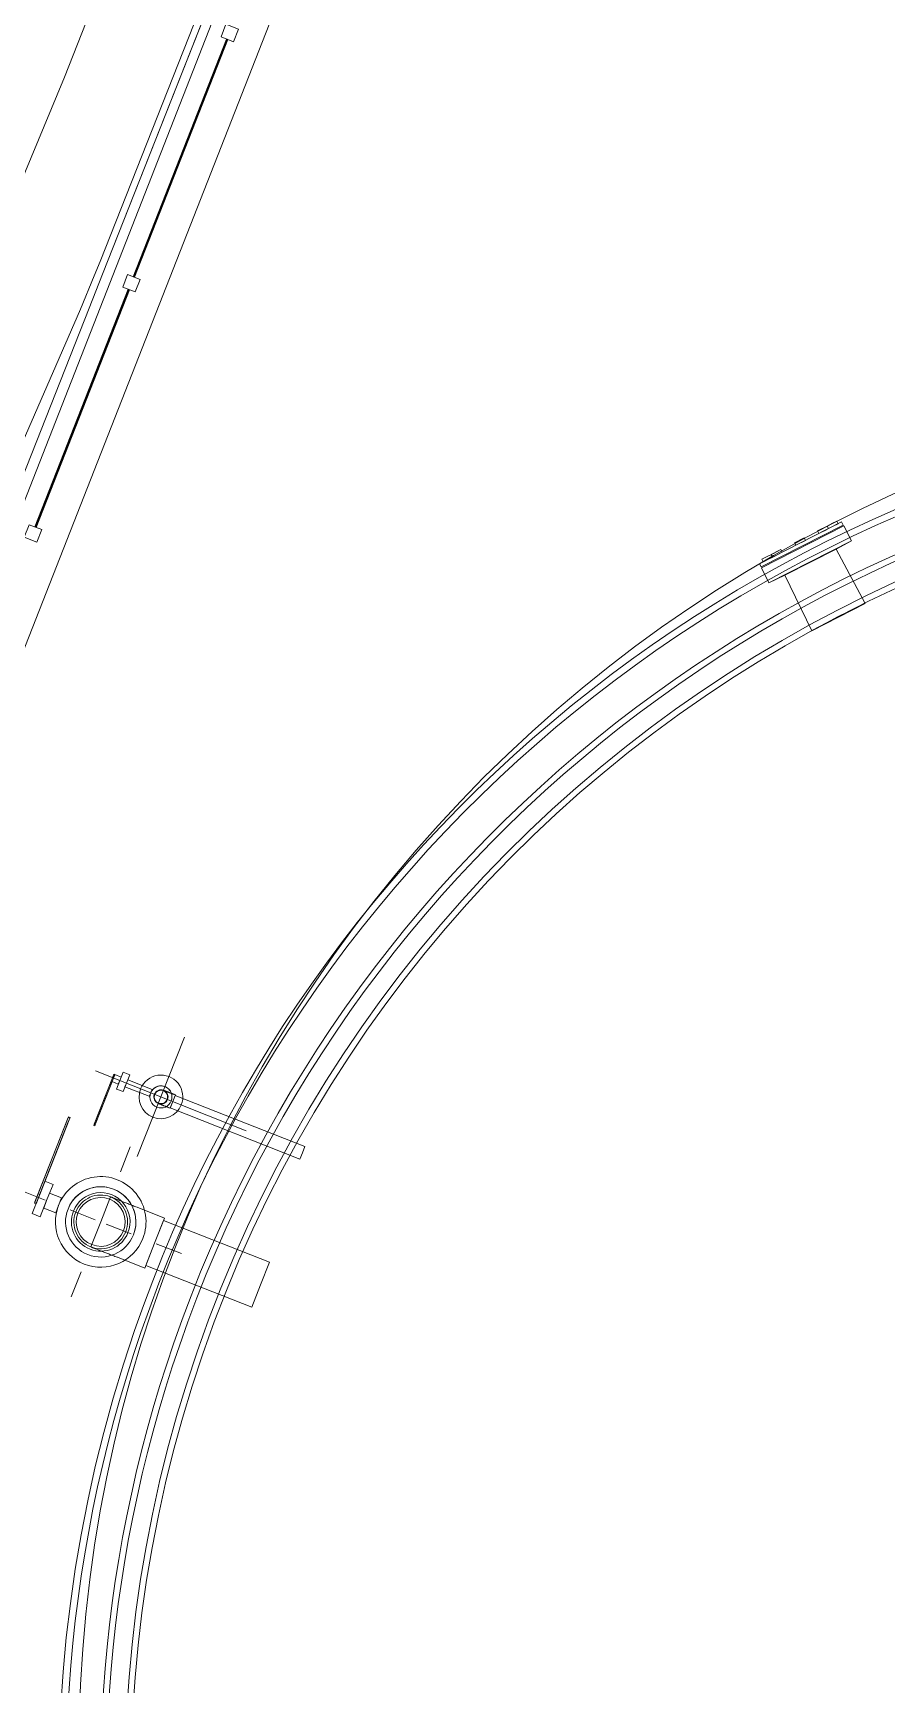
# Model space of a CAD drawing. Header units: metres. Extents: x -207 to 246, y -187 to 169.
# Drawn here: x -39.18 to -36, y -5.77 to 0.38 of the extents above; entities that cross this region are included whole.
import ezdxf

# ---------------------------------------------------------------- set-up
doc = ezdxf.new("R2010")
doc.units = ezdxf.units.M
doc.linetypes.add('Dash', pattern=[0.006, 0.003, -0.003])
for name, color, linetype, lineweight in [('A-GLAZ-CWMG', 7, 'Continuous', 9), ('C-TOPO', 7, 'Continuous', 9), ('C-TOPO-MINR', 7, 'Continuous', 9), ('CERCO INTERIOR', 7, 'Continuous', 9), ('EQUIPOS PIS', 7, 'Continuous', 9), ('P-SANR-FIXT', 7, 'Continuous', 9), ('P-SANR-FIXT-HDLN', 7, 'Dash', 9)]:
    doc.layers.add(name, color=color, linetype=linetype, lineweight=lineweight)
doc.layers.add('PR10-ARQ-PL-001-Emplazamiento-C-1_dwg', color=7, linetype='Continuous', lineweight=9, true_color=0x767676)

# ---------------------------------------------------------------- blocks, each defined once
blk = doc.blocks.new('M_Estanque-Terraza - M_Estanque-Terraza-2331352-PLANTA SUPERFICIES')
at = {"layer": 'P-SANR-FIXT'}
for p, q in [((3.616896543635101, -3.280770244174597), (3.462301177076958, -3.440858432617119)), ((3.616896543635101, -3.280770244174597), (3.462301177076958, -3.440858432617119)), ((3.541187342332055, -3.362348317609023), (3.616896543635169, -3.280770244174573)), ((3.779267649743335, -3.443141350282739), (3.616896543635169, -3.280770244174573)), ((3.462301177077021, -3.440858432617071), (3.541187342332055, -3.362348317609023)), ((3.462301177077021, -3.440858432617071), (3.630240040976676, -3.59746395675236)), ((3.825611749292637, -3.396797250733406), (3.585541558749922, -3.645397210477865)), ((3.825611749292635, -3.396797250733405), (3.585541558749921, -3.645397210477863)), ((3.869820985627201, -3.441006487067972), (3.631266744109884, -3.688036635642471)), ((3.869820985627201, -3.441006487067972), (3.631266744109884, -3.688036635642471)), ((3.825611749292697, -3.396797250733394), (3.779267649743335, -3.443141350282739)), ((3.869820985627254, -3.441006487067968), (3.825611749292697, -3.396797250733394)), ((3.779267649743269, -3.443141350282773), (3.630240040976615, -3.597463956752365)), ((3.779267649743269, -3.443141350282772), (3.630240040976616, -3.597463956752363)), ((3.633987757404742, -3.690574021589509), (3.87245178786179, -3.443637289302559)), ((3.633987757404744, -3.690574021589507), (3.872451787861789, -3.44363728930256)), ((3.881652700575787, -3.452838202016558), (3.643504172394239, -3.699448222133159)), ((3.881652700575787, -3.452838202016558), (3.643504172394239, -3.699448222133157)), ((3.839408691423004, -3.496583154070313), (3.815691571126634, -3.521142951093022)), ((3.839408691423013, -3.496583154070303), (3.815691571126642, -3.521142951093012)), ((3.843477905944993, -3.492369359079476), (3.819760785648623, -3.516929156102186)), ((3.843477905945002, -3.492369359079466), (3.819760785648632, -3.516929156102175)), ((3.827679931800866, -3.524576586647462), (3.851397052097235, -3.500016789624754)), ((3.827679931800875, -3.524576586647454), (3.851397052097245, -3.500016789624744)), ((3.857339657609723, -3.478015095028412), (3.843446490200543, -3.492401891035185)), ((3.843446490200627, -3.492401891035162), (3.851365636352846, -3.500049321580422)), ((3.851397052097273, -3.500016789624736), (3.843477905945055, -3.492369359079458)), ((3.851397052097273, -3.500016789624736), (3.843477905945055, -3.492369359079458)), ((3.851365636352786, -3.500049321580462), (3.865258803761966, -3.485662525573689)), ((3.871232825018903, -3.463628299021639), (3.857339657609723, -3.478015095028412)), ((3.865258803761966, -3.485662525573689), (3.879151971171145, -3.471275729566916)), ((3.879151971171205, -3.471275729566886), (3.871232825018986, -3.463628299021608)), ((3.881652700575819, -3.452838202016534), (3.872451787861839, -3.443637289302553)), ((3.776471603894194, -3.561756416068087), (3.748685269075835, -3.590530008081632)), ((3.776471603894194, -3.561756416068087), (3.748685269075835, -3.590530008081632)), ((3.776471603894195, -3.561756416068085), (3.748685269075835, -3.590530008081631)), ((3.776471603894195, -3.561756416068085), (3.748685269075835, -3.590530008081632)), ((3.784390750046522, -3.56940384661336), (3.776471603894235, -3.561756416068047)), ((3.784390750046522, -3.56940384661336), (3.776471603894235, -3.561756416068047)), ((3.815691571126695, -3.521142951093029), (3.823610717278949, -3.528790381638273)), ((3.815691571126695, -3.521142951093029), (3.823610717278949, -3.528790381638273)), ((3.823610717278876, -3.528790381638299), (3.847327837575246, -3.504230584615589)), ((3.823610717278886, -3.52879038163829), (3.847327837575256, -3.504230584615581)), ((3.630240040976676, -3.59746395675236), (3.58554155874998, -3.645397210477848)), ((3.748685269075875, -3.590530008081636), (3.756604415228129, -3.598177438626896)), ((3.748685269075875, -3.590530008081636), (3.756604415228129, -3.598177438626896)), ((3.756604415228077, -3.598177438626909), (3.784390750046437, -3.569403846613363)), ((3.756604415228076, -3.598177438626909), (3.784390750046436, -3.569403846613363)), ((3.756604415228076, -3.598177438626909), (3.784390750046436, -3.569403846613363)), ((3.756604415228076, -3.598177438626909), (3.784390750046436, -3.569403846613363)), ((3.58554155874998, -3.645397210477848), (3.631266744109952, -3.688036635642455)), ((3.667817215360306, -3.674271329121306), (3.653924047951126, -3.688658125128079)), ((3.661843194103367, -3.696305555673356), (3.675736361512547, -3.681918759666583)), ((3.681710382769485, -3.659884533114533), (3.667817215360306, -3.674271329121306)), ((3.675736361512548, -3.681918759666582), (3.689629528921727, -3.667531963659809)), ((3.705396087321405, -3.635357268047533), (3.681678967025035, -3.659917065070242)), ((3.705396087321405, -3.635357268047533), (3.681678967025035, -3.659917065070242)), ((3.68167896702509, -3.659917065070224), (3.689598113177343, -3.667564495615502)), ((3.68167896702509, -3.659917065070224), (3.689598113177343, -3.667564495615502)), ((3.689629528921805, -3.667531963659798), (3.681710382769552, -3.659884533114503)), ((3.709465301843394, -3.631143473056697), (3.685748181547023, -3.655703270079407)), ((3.709465301843394, -3.631143473056696), (3.685748181547023, -3.655703270079407)), ((3.689598113177277, -3.66756449561552), (3.713315233473648, -3.643004698592811)), ((3.689598113177277, -3.66756449561552), (3.713315233473648, -3.64300469859281)), ((3.693667327699266, -3.663350700624683), (3.717384447995637, -3.638790903601974)), ((3.693667327699265, -3.663350700624683), (3.717384447995636, -3.638790903601974)), ((3.717384447995668, -3.638790903601948), (3.709465301843449, -3.631143473056653)), ((3.717384447995668, -3.638790903601948), (3.709465301843449, -3.631143473056653)), ((3.633987757404811, -3.69057402158949), (3.643504172394291, -3.699448222133149)), ((3.653924047951193, -3.688658125128075), (3.661843194103412, -3.696305555673318))]:
    blk.add_line(p, q, dxfattribs=at)
for centre, radius, start, end in [((-1.696641881242665e-15, 0), 5.151627146850166, 8.142219984546603e-13, 180.0000000000002), ((-1.242570705970596e-15, 0), 5.151627146850166, 8.142219984546603e-13, 180.0000000000002), ((-1.242570705970596e-15, 0), 5.126627146850165, 359.9999999999996, 180.0000000000002), ((-1.656194243939091e-15, 0), 5.126627146850165, 359.9999999999996, 180.0000000000002), ((-2.165734258596785e-15, 0), 4.998277258842649, 359.9999999999996, 180.0000000000002), ((-2.165734258596785e-15, 0), 4.975544739836833, 359.9999999999991, 179.9999999999998), ((-3.248601387895178e-15, 0), 4.905907101428718, 1.017777498068325e-12, 180.0000000000002), ((-3.248601387895178e-15, 0), 4.88317458242289, 1.024138607431252e-12, 180.0000000000002), ((-3.248601387895178e-15, 0), 4.905907101428718, 180.0000000000004, 5.088887490341627e-14), ((-3.248601387895178e-15, 0), 4.88317458242289, 180.0000000000004, 5.088887490341627e-14), ((-1.696641881242664e-15, 0), 5.151627146850165, 223.863765955861, 3.81666561775622e-14), ((-1.242570705970596e-15, 0), 5.151627146850165, 223.8637659558614, 5.088887490341627e-14), ((-1.242570705970596e-15, 0), 5.126627146850164, 223.8805470118528, 5.088887490341627e-14), ((-1.656194243939091e-15, 0), 5.126627146850164, 223.8805470118528, 5.088887490341627e-14), ((-2.165734258596785e-15, 0), 4.998277258842649, 223.9693490984683, 5.088887490341627e-14), ((-1.624300693947589e-15, 0), 4.975544739836824, 223.9855556571672, 359.9999999999993)]:
    blk.add_arc(centre, radius, start, end, dxfattribs=at)
blk = doc.blocks.new('Circular Mullion - 5mm-2127248-PLANTA SUPERFICIES')
at = {"layer": 'A-GLAZ-CWMG'}
for p, q in [((-107.6478273724651, -45.39675011483389), (-107.9973915295226, -46.28009880061982)), ((-107.6455027706611, -45.39767002051003), (-107.9950669277186, -46.281018706296)), ((-107.9950669277186, -46.281018706296), (-107.6455027706611, -45.39767002051003)), ((-107.9927423259147, -46.2819386119722), (-107.6431781688572, -45.39858992618624)), ((-107.6455027706611, -45.39767002051003), (-107.647827372465, -45.39675011483385)), ((-107.6431781688571, -45.3985899261862), (-107.6455027706611, -45.39767002051003)), ((-107.9973915295225, -46.28009880061983), (-107.9950669277186, -46.28101870629602)), ((-107.9950669277186, -46.28101870629602), (-107.9927423259146, -46.28193861197219))]:
    blk.add_line(p, q, dxfattribs=at)
blk = doc.blocks.new('Rectangular Mullion - 50 x 50 mm-2128568-PLANTA SUPERFICIES')
at = {"layer": 'A-GLAZ-CWMG'}
for p, q in [((0.025, 0.025), (-0.025, 0.025)), ((-0.025, 0.025), (-0.025, -0.025)), ((0.025, -0.025), (0.025, 0.025)), ((-0.025, -0.025), (0.025, -0.025))]:
    blk.add_line(p, q, dxfattribs=at)
blk = doc.blocks.new('Rectangular Mullion - 50 x 50 mm-2128569-PLANTA SUPERFICIES')
at = {"layer": 'A-GLAZ-CWMG'}
for p, q in [((-0.025, -0.025), (-0.025, 0.025)), ((-0.025, 0.025), (0.025, 0.025)), ((0.025, 0.025), (0.025, -0.025)), ((0.025, -0.025), (-0.025, -0.025))]:
    blk.add_line(p, q, dxfattribs=at)
blk = doc.blocks.new('M_Tuberia Alimentación-01 - M_Tuberia Alimentación-01-2152466-PLANTA SUPERFICIES')
at = {"layer": 'P-SANR-FIXT'}
for p, q in [((-0.2484967248505779, 0.3201223840802253), (-0.2551027530488889, 0.3201223840801907)), ((-0.2551027530488791, 0.3201223840802223), (-0.2551027530488791, 0.2959276251690544)), ((-0.2551027530488791, 0.01183938774610792), (-0.2551027530488791, 0.3168639335319202)), ((-0.2484967248506383, 0.3168639335319202), (-0.2551027530488791, 0.3168639335319202)), ((-0.2484967248506383, 0.2959276251690544), (-0.2484967248506383, 0.3201223840802223)), ((-0.2484967248506383, 0.3168639335319202), (-0.2484967248506383, 0.01183938774610791)), ((-0.2551027530488791, 0.2959276251690544), (-0.2551027530488791, -0.01962842690890711)), ((-0.2484967248506383, -0.0196284269089071), (-0.2484967248506383, 0.2959276251690544)), ((-0.2161958498840084, 0.06467941261838973), (-0.2484967248506472, 0.06467941261837241)), ((-0.2484967248506378, -2.08984948266195e-16), (-0.2484967248506378, 0.064679412618372)), ((-0.216195849884013, 0.064679412618372), (-0.216195849884013, 0)), ((0.2153809987350493, 0.09999999999997727), (0.1058930806477997, 0.09999999999997727)), ((0.2153809987350339, 3.232088392045696e-16), (0.2153809987350339, 0.1)), ((0.6387552651845145, 0.08999999999997954), (0.2153809987350493, 0.08999999999996222)), ((0.2153809987350339, -2.907980233978642e-16), (0.2153809987350339, 0.08999999999999958)), ((0.6387552651844991, 0.08999999999999958), (0.6387552651844991, 0)), ((-0.2551027530488791, 0.01183938774610805), (-0.2551027530488791, -0.025)), ((-0.2551027530488791, 0.01183938774610819), (-0.2484967248506383, 0.01183938774610819)), ((-0.2484967248506383, -0.025), (-0.2484967248506383, 0.01183938774610819)), ((-0.2484967248506378, -0.064679412618372), (-0.2484967248506378, 0)), ((-0.168145455259529, 0.02964117536643666), (-0.2161958498840084, 0.02964117536643666)), ((-0.2161958498840128, -8.260995393859444e-17), (-0.2161958498840128, 0.02964117536643639)), ((-0.216195849884013, 2.08984948266195e-16), (-0.216195849884013, -0.064679412618372)), ((-0.168145455259549, 0.02964117536643639), (-0.168145455259549, 0)), ((-0.168145455259549, 9.577328008610232e-17), (-0.168145455259549, -0.02964117536643639)), ((0.2153809987350339, -0.1), (0.2153809987350339, 3.676177601895759e-16)), ((0.2153809987350339, -0.08999999999999958), (0.2153809987350339, 0)), ((0.6387552651844991, 2.907980233978642e-16), (0.6387552651844991, -0.08999999999999958)), ((-0.2551027530488791, -0.0196284269089071), (-0.2484967248506383, -0.0196284269089071)), ((-0.2551027530488542, -0.02499999999999432), (-0.2484967248506472, -0.02500000000004629)), ((-0.2161958498840128, -0.02964117536643639), (-0.2161958498840128, -2.632665229501576e-17)), ((-0.2161958498839738, -0.02964117536647132), (-0.168145455259529, -0.02964117536645399)), ((-0.2484967248506472, -0.06467941261838973), (-0.2161958498840084, -0.06467941261840707)), ((0.1058930806477997, -0.0999999999999946), (0.2153809987350493, -0.1000000000000466)), ((0.2153809987350493, -0.09000000000003151), (0.6387552651845145, -0.09000000000003151))]:
    blk.add_line(p, q, dxfattribs=at)
at = {"layer": 'P-SANR-FIXT', "flags": 128}
for points in [[(0.1058930806477997, 0.09999999999997727), (0.1016584868577439, 0.09999999999997727), (0.0974306675143881, 0.09999999999997727), (0.09321638622682085, 0.09999999999997727), (0.08902238494612975, 0.0999999999999946), (0.08485537317966364, 0.09999999999997727), (0.08072201725737642, 0.0999999999999946), (0.07662892966691989, 0.0999999999999946), (0.0725826584754007, 0.09999999999997727), (0.06858967685346379, 0.0999999999999946), (0.06465637271999868, 0.0999999999999946), (0.06078903852247259, 0.09999999999997727), (0.05699386117070163, 0.09999999999997727), (0.05327691213882145, 0.09999999999995994), (0.04964413775236762, 0.09999999999995994), (0.04610134967543518, 0.09999999999997727), (0.04265421561316407, 0.09999999999995994), (0.0393082502446242, 0.0999999999999946), (0.03606880640082682, 0.09999999999995994), (0.03294106650071826, 0.0999999999999946), (0.02993003426099176, 0.09999999999995994), (0.02704052669090988, 0.0999999999999946), (0.02427716638617158, 0.09999999999997727), (0.02164437413377864, 0.09999999999997727), (0.01914636183971788, 0.09999999999995994), (0.01678712579079011, 0.1000000000000119), (0.01457044026136255, 0.09999999999997727), (0.01249985147537109, 0.0999999999999946), (0.01057867193327466, 0.0999999999999946), (0.008809975112486155, 0.09999999999995994), (0.007196590550601286, 0.09999999999995994), (0.005741099318702072, 0.0999999999999946), (0.004445829892358507, 0.1000000000000119), (0.003312854426253762, 0.09999999999997727), (0.002343985439501921, 0.09999999999995994), (0.00154077291574713, 0.09999999999997727), (0.000904501823831015, 0.09999999999997727), (0.0004361900615579544, 0.0999999999999946), (0.0001365868280331597, 0.09999999999997727), (6.171424400326941e-06, 0.09999999999997727)], [(3.465174813754857e-14, -0.1000000000000119), (8.470316986340549e-05, -0.1000000000000292), (0.0003386771724411119, -0.1000000000000292), (0.0007615157034769254, -0.1000000000000466), (0.001352542311572415, -0.1000000000000119), (0.002110811480257053, -0.0999999999999946), (0.003035110140537018, -0.1000000000000119), (0.004123959611774262, -0.1000000000000119), (0.005375617967049494, -0.1000000000000292), (0.006788082820063665, -0.1000000000000466), (0.008359094528345577, -0.1000000000000119), (0.0100861398082262, -0.1000000000000292), (0.01196645575572356, -0.1000000000000292), (0.0139970342664772, -0.1000000000000466), (0.01617462684800967, -0.1000000000000119), (0.0184957498166571, -0.1000000000000292), (0.02095668987088711, -0.1000000000000292), (0.02355351003161332, -0.1000000000000119), (0.02628205594042774, -0.1000000000000119), (0.02913796250597943, -0.1000000000000119), (0.03211666088702932, -0.1000000000000119), (0.03521338580157817, -0.1000000000000292), (0.03842318315032044, -0.1000000000000292), (0.04174091794229608, -0.1000000000000119), (0.04516128250950324, -0.1000000000000119), (0.04867880499830917, -0.1000000000000119), (0.05228785812310553, -0.0999999999999946), (0.05598266816872857, -0.1000000000000292), (0.05975732422740239, -0.1000000000000119), (0.06360578765454265, -0.1000000000000119), (0.06752190172966394, -0.1000000000000119), (0.07149940150561934, -0.0999999999999946), (0.07553192383130682, -0.1000000000000119), (0.07961301753120925, -0.1000000000000292), (0.08373615372596714, -0.1000000000000119), (0.08789473627721255, -0.1000000000000292), (0.09208211233999655, -0.1000000000000119), (0.09629158300590053, -0.1000000000000466), (0.1005164140198862, -0.1000000000000292), (0.1047498465534548, -0.1000000000000292), (0.1058930806477997, -0.0999999999999946)]]:
    blk.add_lwpolyline(points, dxfattribs=at)
at = {"layer": 'P-SANR-FIXT'}
for centre, radius, start, end in [((-4.354376835101458e-20, 0), 0.1684943366687442, 359.9999999999994, 179.9999999999996), ((-3.922863485453557e-20, 0), 0.1684943366687442, 359.9999999999994, 179.9999999999996), ((-2.14629510331909e-20, 0), 0.1684943366687442, 359.9999999999994, 179.9999999999996), ((-1.714781753671192e-20, 0), 0.1684943366687442, 359.9999999999994, 179.9999999999996), ((-3.51032895246632e-20, 0), 0.1684943366687438, 359.9999999999994, 179.9999999999996), ((-2.558829636306329e-20, 0), 0.1684943366687438, 359.9999999999994, 179.9999999999996), ((-2.558829636306328e-20, 0), 0.1307901465824301, 1.78111062161957e-13, 180), ((-2.14629510331909e-20, 0), 0.1307901465824303, 359.9999999999994, 179.9999999999996), ((-3.922863485453557e-20, 0), 0.1307901465824303, 359.9999999999994, 179.9999999999996), ((-3.510328952466319e-20, 0), 0.1307901465824303, 359.9999999999994, 179.9999999999996), ((-5.123787571314483e-20, 0), 0.1089864609012005, 359.9999999999995, 179.9999999999996), ((-4.354376835101458e-20, 0), 0.1089864609012005, 359.9999999999995, 179.9999999999996), ((-1.714781753671191e-20, 0), 0.1089864609012005, 359.9999999999995, 179.9999999999996), ((-9.453710174581649e-21, 0), 0.1089864609012005, 359.9999999999995, 179.9999999999996), ((-5.364550253076481e-20, 9.992431805211765e-20), 0.09999999999999994, 7.251664673736819e-13, 180.0000000000002), ((1.266451756575433e-20, 0), 0.09097914548139877, 4.007498898644031e-13, 180.0000000000002), ((3.194560519766427e-20, 0), 0.09097914548139877, 4.007498898644031e-13, 180.0000000000002), ((4.048186923820066e-20, 0), 0.09097914548139877, 4.007498898644031e-13, 180.0000000000002), ((4.627881552135246e-20, 0), 0.09097914548139877, 4.007498898644031e-13, 180.0000000000002), ((-4.354376835101458e-20, 0), 0.1684943366687442, 179.9999999999999, 359.9999999999994), ((-3.922863485453557e-20, 0), 0.1684943366687442, 179.9999999999999, 359.9999999999994), ((-2.14629510331909e-20, 0), 0.1684943366687442, 179.9999999999999, 359.9999999999994), ((-1.714781753671192e-20, 0), 0.1684943366687442, 179.9999999999999, 359.9999999999994), ((-3.51032895246632e-20, 0), 0.1684943366687438, 179.9999999999999, 359.9999999999994), ((-2.558829636306329e-20, 0), 0.1684943366687438, 179.9999999999999, 359.9999999999994), ((-2.558829636306328e-20, 0), 0.1307901465824301, 180.0000000000004, 2.035554996136651e-13), ((-2.14629510331909e-20, 0), 0.1307901465824303, 179.9999999999999, 359.9999999999994), ((-3.922863485453557e-20, 0), 0.1307901465824303, 179.9999999999999, 359.9999999999994), ((-3.510328952466319e-20, 0), 0.1307901465824303, 179.9999999999999, 359.9999999999994), ((-5.123787571314483e-20, 0), 0.1089864609012005, 179.9999999999999, 359.9999999999994), ((-4.354376835101458e-20, 0), 0.1089864609012005, 179.9999999999999, 359.9999999999994), ((-1.714781753671191e-20, 0), 0.1089864609012005, 179.9999999999999, 359.9999999999994), ((-9.453710174581649e-21, 0), 0.1089864609012005, 179.9999999999999, 359.9999999999994), ((-5.364550253076481e-20, 9.992431805211765e-20), 0.09999999999999994, 180.0000000000002, 5.088887490341627e-14), ((1.266451756575433e-20, 0), 0.09097914548139877, 180.0000000000002, 5.088887490341627e-14), ((3.194560519766427e-20, 0), 0.09097914548139877, 180.0000000000002, 5.088887490341627e-14), ((4.048186923820066e-20, 0), 0.09097914548139877, 180.0000000000002, 5.088887490341627e-14), ((4.627881552135246e-20, 0), 0.09097914548139877, 180.0000000000002, 5.088887490341627e-14)]:
    blk.add_arc(centre, radius, start, end, dxfattribs=at)
at = {"layer": 'P-SANR-FIXT-HDLN'}
for p, q in [((-1.811953281616803e-20, -1.041147840717393e-15), (0, 0.30096049188159)), ((-0.3222281381753473, 0), (0, -1.041147840717393e-15)), ((0.3222281381753473, 0), (0, -1.041147840717393e-15)), ((-1.811953281616791e-20, -1.041147840717393e-15), (0, -0.30096049188159))]:
    blk.add_line(p, q, dxfattribs=at)
blk = doc.blocks.new('M_Tuberia Alimentación-02 - M_Tuberia Alimentación-02-2167664-PLANTA SUPERFICIES')
at = {"layer": 'P-SANR-FIXT'}
for p, q in [((-2.643505027880703e-19, 8.472816166344263e-16), (0, 0.2389936257055457)), ((-0.2621750980009191, 3.014020239089018e-19), (0.3414942734020562, 1.950509555442414e-15)), ((-0.1897114651899477, 0.0138588738545338), (-0.1933912728527992, 0.01385887385455112)), ((-0.1933912728528042, 0.01385887385455386), (-0.1933912728528042, -4.591808704101918e-16)), ((-0.1933912728528042, 0.006461004050486624), (-0.1933912728528042, -0.1828042598845548)), ((-0.1897114651899315, 0.006461004050486624), (-0.1933912728528042, 0.006461004050486624)), ((-0.1650425307491244, 0.01390009744739173), (-0.1897114651899131, 0.01390009744739173)), ((-0.1897114651899315, 0.01390009744739998), (-0.1897114651899315, 0)), ((-0.1897114651899315, -3.704510656565851e-16), (-0.1897114651899315, 0.01385887385455386)), ((-0.1897114651899315, -0.1828042598845548), (-0.1897114651899315, 0.006461004050486612)), ((-0.1897114651899315, 4.491245403046258e-17), (-0.1897114651899315, -0.01390009744739998)), ((-0.138379454093007, 0.03380192890176714), (-0.1650425307490898, 0.03380192890178446)), ((-0.1650425307491191, -1.092170456852954e-16), (-0.1650425307491191, 0.03380192890179299)), ((-0.1650425307491191, -4.491245403046258e-17), (-0.1650425307491191, 0.01390009744739998)), ((-0.1650425307491191, -0.01390009744739998), (-0.1650425307491191, 0)), ((-0.1650425307491191, -0.03380192890179299), (-0.1650425307491191, 0)), ((-0.1383794540930494, -1.092170456852954e-16), (-0.1383794540930494, 0.03380192890179299)), ((-0.0410583655959229, 0.01390009744739173), (-0.1383794540930417, 0.01390009744739173)), ((-0.1383794540930493, -4.491245403046302e-17), (-0.1383794540930493, 0.01390009744740012)), ((-0.1383794540930494, -0.03380192890179299), (-0.1383794540930494, 0)), ((-0.1383794540930493, -0.01390009744740012), (-0.1383794540930493, 0)), ((-0.04105836559595109, -4.491245403046302e-17), (-0.04105836559595109, 0.01390009744740012)), ((-0.04105836559595109, -0.01390009744740012), (-0.04105836559595109, 0)), ((-2.643505027880722e-19, 8.472816166344263e-16), (0, -0.2389936257055457)), ((0.04738928398598219, 0.02641715653504121), (0.04214382561192569, 0.02641715653500655)), ((0.0473892839859497, -1.732282441266471e-16), (0.0473892839859497, 0.02641715653503993)), ((0.5660572690483546, 0.02499999999997699), (0.04738928398598219, 0.02499999999999432)), ((0.0473892839859497, -8.077722872162979e-17), (0.0473892839859497, 0.02500000000000014)), ((0.0473892839859497, -0.02641715653503994), (0.0473892839859497, 8.284031934607364e-17)), ((0.0473892839859497, -0.02500000000000014), (0.0473892839859497, 0)), ((0.5660572690483285, -8.077722872162979e-17), (0.5660572690483285, 0.02500000000000014)), ((0.5660572690483285, -0.02500000000000014), (0.5660572690483285, 0)), ((-0.1933912728528042, -0.1859654784972582), (-0.1933912728528042, -2.707167823245982e-16)), ((-0.1897114651899315, -4.591808704101918e-16), (-0.1933912728528042, -4.591808704101918e-16)), ((-0.1897114651899315, -2.67404326718515e-16), (-0.1897114651899315, -0.1859654784972582)), ((-0.1897114651899477, -0.01390009744740905), (-0.1650425307490898, -0.01390009744739173)), ((-0.1650425307490898, -0.03380192890178446), (-0.138379454093007, -0.03380192890180179)), ((-0.138379454093007, -0.01390009744740905), (-0.04105836559595755, -0.01390009744740905)), ((0.04214382561192569, -0.02641715653505853), (0.04738928398598219, -0.02641715653502388)), ((0.04738928398598219, -0.02500000000002897), (0.5660572690483546, -0.02499999999999432)), ((-0.1933912728528042, -0.1828042598845547), (-0.1933912728528042, -0.1904910760853377)), ((-0.1897114651899315, -0.1828042598845547), (-0.1933912728528042, -0.1828042598845547)), ((-0.1897114651899315, -0.1904910760853377), (-0.1897114651899315, -0.1828042598845548)), ((-0.1933912728528042, -0.1859654784972584), (-0.1933912728528042, -0.1904909652471099)), ((-0.1933912728527992, -0.1904910760853343), (-0.1897114651898784, -0.190491076085317)), ((-0.1897114651899315, -0.1904909652471099), (-0.1897114651899315, -0.1859654784972583))]:
    blk.add_line(p, q, dxfattribs=at)
at = {"layer": 'P-SANR-FIXT', "flags": 128}
for points in [[(0.04214382561192569, 0.02641715653500655), (0.04045852208559127, 0.02641715653502388), (0.0387759146854738, 0.02641715653504121), (0.037098695224306, 0.02641715653498923), (0.03542954689557937, 0.02641715653498923), (0.03377113998043524, 0.02641715653505853), (0.03212612757628231, 0.02641715653502388), (0.03049714135195754, 0.02641715653502388), (0.0288867873379546, 0.02641715653502388), (0.02729764175716009, 0.02641715653500655), (0.02573224690361731, 0.02641715653500655), (0.02419310707496534, 0.02641715653505853), (0.02268268456669703, 0.02641715653500655), (0.02120339573260171, 0.02641715653500655), (0.01975760711929343, 0.02641715653504121), (0.01834763168009158, 0.02641715653502388), (0.01697572507490731, 0.02641715653502388), (0.01564408206171438, 0.02641715653502388), (0.01435483298518357, 0.02641715653502388), (0.01311004036889117, 0.02641715653504121), (0.01191169561543302, 0.02641715653502388), (0.01076171582078532, 0.02641715653502388), (0.009661940707243777, 0.02641715653500655), (0.00861412968055456, 0.02641715653502388), (0.007619959014702363, 0.02641715653502388), (0.006681019170696709, 0.02641715653500655), (0.0057988122520248, 0.02641715653505853), (0.004974749601518124, 0.02641715653505853), (0.004210149543652461, 0.02641715653502388), (0.003506235275399922, 0.02641715653502388), (0.002864132909444743, 0.02641715653504121), (0.002284869672569585, 0.02641715653502388), (0.001769372262469642, 0.02641715653500655), (0.001318465364935037, 0.02641715653502388), (0.0009328703348320233, 0.02641715653502388), (0.0006132040419918667, 0.02641715653502388), (0.0003599778842597516, 0.02641715653500655), (0.0001735969694709638, 0.02641715653502388), (5.435946735924518e-05, 0.02641715653500655), (2.456132471525052e-06, 0.02641715653502388)], [(3.465174813754857e-14, -0.02641715653505853), (3.371056542255246e-05, -0.02641715653505853), (0.0001347883318231652, -0.02641715653504121), (0.0003030715965072886, -0.02641715653505853), (0.0005382911420390884, -0.02641715653505853), (0.0008400706673091918, -0.02641715653505853), (0.001207927389539509, -0.02641715653505853), (0.001641272816358833, -0.02641715653509318), (0.002139413687568049, -0.02641715653504121), (0.002701553084134685, -0.02641715653505853), (0.003326791702753508, -0.02641715653502388), (0.004014129295072235, -0.02641715653505853), (0.004762466267632044, -0.02641715653505853), (0.005570605440928921, -0.02641715653502388), (0.006437253964546472, -0.02641715653505853), (0.007361025385865287, -0.02641715653502388), (0.008340441867601567, -0.02641715653507586), (0.009373936552338456, -0.02641715653505853), (0.01045985606895629, -0.02641715653507586), (0.011596463178051, -0.02641715653505853), (0.0127819395505192, -0.02641715653505853), (0.01401438867723082, -0.02641715653502388), (0.01529183890240847, -0.02641715653505853), (0.01661224657818402, -0.02641715653507586), (0.01797349933395635, -0.02641715653502388), (0.01937341945569915, -0.02641715653505853), (0.02080976736988232, -0.02641715653505853), (0.02228024522622018, -0.02641715653505853), (0.02378250057387541, -0.02641715653504121), (0.02531413012467356, -0.02641715653505853), (0.02687268359816499, -0.02641715653505853), (0.02845566764111873, -0.02641715653505853), (0.0300605498168743, -0.02641715653505853), (0.03168476265630434, -0.02641715653504121), (0.03332570776532884, -0.02641715653505853), (0.03498075998173891, -0.02641715653505853), (0.03664727157519647, -0.02641715653505853), (0.03832257648250961, -0.02641715653504121), (0.04000399457333206, -0.02641715653505853), (0.04168883593731207, -0.02641715653505853), (0.04214382561192569, -0.02641715653505853)]]:
    blk.add_lwpolyline(points, dxfattribs=at)
at = {"layer": 'P-SANR-FIXT'}
for centre, radius, start, end in [((0, 0), 0.08135233843567118, 359.9999999999994, 179.9999999999996), ((0, 0), 0.08135233843567118, 359.9999999999994, 179.9999999999996), ((0, 0), 0.08135233843568421, 359.9999999999994, 179.9999999999996), ((0, 0), 0.08135233843568421, 359.9999999999994, 179.9999999999996), ((0, 0), 0.08135233843567118, 179.9999999999999, 359.9999999999994), ((0, 0), 0.08135233843567118, 179.9999999999999, 359.9999999999994), ((0, 0), 0.08135233843568421, 180, 359.9999999999994), ((0, 0), 0.08135233843568421, 180, 359.9999999999994), ((0, 0), 0.04105836559595545, 2.353610464283002e-13, 180), ((0, 0), 0.04105836559595109, 359.9999999999994, 179.9999999999996), ((0, 0), 0.04105836559595109, 359.9999999999994, 179.9999999999996), ((0, 0), 0.04105836559594278, 359.9999999999994, 179.9999999999996), ((0, 0), 0.04105836559594278, 359.9999999999994, 179.9999999999996), ((0, 0), 0.04105836559595551, 359.9999999999994, 179.9999999999996), ((0, 0), 0.04105836559595546, 180.0000000000004, 2.035554996136651e-13), ((0, 0), 0.04105836559595109, 179.9999999999999, 359.9999999999994), ((0, 0), 0.04105836559595109, 179.9999999999999, 359.9999999999994), ((0, 0), 0.04105836559594279, 179.9999999999999, 359.9999999999994), ((0, 0), 0.04105836559594279, 179.9999999999999, 359.9999999999994), ((0, 0), 0.04105836559595552, 179.9999999999999, 359.9999999999994), ((-2.076632604713839e-18, -2.51586847816659e-18), 0.02641715653503992, 4.452776554048924e-14, 179.9999999999999), ((1.392423537617156e-19, 0), 0.02499999999999947, 2.289999370653732e-13, 180), ((1.476276369569623e-20, 0), 0.02499999999999951, 359.9999999999994, 179.9999999999995), ((1.392423537617156e-19, 0), 0.02499999999999947, 180.0000000000004, 2.035554996136651e-13), ((1.476276369569623e-20, 0), 0.02499999999999952, 179.9999999999999, 359.9999999999994), ((-2.076632604713839e-18, -2.51586847816659e-18), 0.02641715653503992, 180.0000000000002, 359.9999999999994)]:
    blk.add_arc(centre, radius, start, end, dxfattribs=at)
blk = doc.blocks.new('YADRAN_LASQUEMAS_ARQ_MO_002_TERRAZAS_rvt-1-PLANTA SUPERFICIES')
at = {"layer": 'A-GLAZ-CWMG', "lineweight": 9, "extrusion": (0, 0, -1), "rotation": 291.4608217990221}
for name, p in [('Rectangular Mullion - 50 x 50 mm-2128568-PLANTA SUPERFICIES', (38.44916043174293, 0.3772204026667961)), ('Rectangular Mullion - 50 x 50 mm-2128569-PLANTA SUPERFICIES', (38.44916043174293, 0.3772204026667972)), ('Rectangular Mullion - 50 x 50 mm-2128568-PLANTA SUPERFICIES', (38.81502536390674, -0.5534475571409821)), ('Rectangular Mullion - 50 x 50 mm-2128569-PLANTA SUPERFICIES', (38.81502536390674, -0.5534475571409833)), ('Rectangular Mullion - 50 x 50 mm-2128568-PLANTA SUPERFICIES', (39.18089029607056, -1.484115516948761)), ('Rectangular Mullion - 50 x 50 mm-2128569-PLANTA SUPERFICIES', (39.18089029607056, -1.484115516948749))]:
    blk.add_blockref(name, p, dxfattribs=at)
at = {"layer": 'A-GLAZ-CWMG', "lineweight": 9}
for p, rotation in [((-146.3487551061673, -46.1704312196457), 180.1291782009755), ((-146.3487551061673, -46.17043121964577), 180.1291782009783), ((-146.3487551061673, -46.17043121964577), 180.1291782009783), ((-146.3487551061673, -46.17043121964577), 180.1291782009783), ((-146.7146200383311, -47.10109917945348), 180.1291782009755), ((-146.7146200383311, -47.10109917945339), 180.1291782009783), ((-146.7146200383311, -47.10109917945339), 180.1291782009783), ((-146.7146200383312, -47.10109917945335), 180.1291782009783)]:
    blk.add_blockref('Circular Mullion - 5mm-2127248-PLANTA SUPERFICIES', p, dxfattribs=dict(at, rotation=rotation))
at = {"layer": 'P-SANR-FIXT', "lineweight": 9}
for name, p, rotation in [('M_Estanque-Terraza - M_Estanque-Terraza-2331352-PLANTA SUPERFICIES', (-33.93201192753877, -6.125326023048245), 161.0051743834256), ('M_Tuberia Alimentación-02 - M_Tuberia Alimentación-02-2167664-PLANTA SUPERFICIES', (-38.70502913007053, -3.58018693848503), 338.4099999999987), ('M_Tuberia Alimentación-01 - M_Tuberia Alimentación-01-2152466-PLANTA SUPERFICIES', (-38.9290834679128, -4.045098885971941), 338.5391782009776)]:
    blk.add_blockref(name, p, dxfattribs=dict(at, rotation=rotation))
blk = doc.blocks.new('PR10-ARQ-PL-001-Emplazamiento-C-1_dwg-674643-PLANTA SUPERFICIES')
at = {"layer": 'C-TOPO', "flags": 128}
for points in [[(-41.20540579833992, -6.307186528015137), (-39.78618544921882, -2.709440432739258), (-39.71336663818366, -2.524839781951905), (-39.27586776123054, -1.415775646591187), (-38.97251185913093, -0.6467670627593995), (-38.92235910644535, -0.5196273304939271), (-38.34641751708992, 0.9403870765686035), (-37.85929608764652, 2.175248475265503), (-37.81161062622078, 2.296132375717164), (-37.39211762695319, 3.359552494812012), (-37.38713188476566, 3.37218835144043), (-36.84616025390628, 4.743559586334229), (-36.4144307922364, 5.837997724914551), (-36.37520062866214, 5.937447468566896), (-36.12162773437504, 6.580259394836427), (-35.88499799194343, 7.087857481384278)], [(-35.88499799194343, 7.087857481384278), (-36.12162773437504, 6.580259394836427), (-36.37520062866214, 5.937447468566896), (-36.4144307922364, 5.837997724914551), (-36.84616025390628, 4.743559586334229), (-37.38713188476566, 3.37218835144043), (-37.39211762695319, 3.359552494812012), (-37.81161062622078, 2.296132375717164), (-37.85929608764652, 2.175248475265503), (-38.34641751708992, 0.9403870765686035), (-38.92235910644535, -0.5196273304939271), (-38.97251185913093, -0.6467670627593995), (-39.27586776123054, -1.415775646591187), (-39.71336663818366, -2.524839781951905), (-39.78618544921882, -2.709440432739258), (-41.20540579833992, -6.307186528015137)]]:
    blk.add_lwpolyline(points, dxfattribs=at)
at = {"layer": 'C-TOPO-MINR', "color": 9, "true_color": 0xc0c0c0, "flags": 128}
for points in [[(-41.87417195353493, -6.423280871630532), (-41.20948323715129, -4.861086841572508), (-40.38161491057754, -3.035735198950745), (-40.33961779825517, -2.928437017332985), (-39.88529981771475, -1.767702612214086), (-39.63349144966166, -1.135838339326328), (-39.44067315253476, -0.693001459461183), (-39.40938379935995, -0.6176523883419944), (-39.0642891221711, 0.2133831153029825), (-38.71387917833591, 1.10210768672019), (-38.40774036512724, 1.859136945746138), (-38.11055613418714, 2.629004683351623), (-38.08134410206684, 2.704679630868724), (-37.85154752656474, 3.364807417278173), (-37.8484487517062, 3.372306321576545), (-37.48905536988817, 4.242023128610286), (-37.12664219136282, 5.009020461593043), (-36.81785158643668, 5.723168494539475), (-36.78770413840339, 5.791133860151328), (-36.47574346082701, 6.494427932823081), (-36.26948732634454, 6.873407030958982), (-36.07296996688471, 7.234491911382002), (-35.99364288456816, 7.376040515806875)], [(-33.07383941602084, 2.686107495269882), (-36.44165828977354, 3.787558434923855), (-36.80350785953934, 4.395730875233024), (-36.84979785675694, 4.663015271378367), (-36.85231153107829, 4.657695427579323), (-37.02016170036772, 4.302463775381845), (-37.40155723143527, 3.495292920473453), (-37.45242086495592, 3.37220507529407), (-37.45734096870181, 3.360298632002023), (-37.82220225857333, 2.312175634071683), (-37.86858388848183, 2.192022150923705), (-37.87956963600739, 2.163563128832744), (-38.37001603059124, 0.9507725427833632), (-38.93138651406272, -0.4729991027041363), (-38.95333866319245, -0.5258629007108686), (-39.00487227741269, -0.6499629401465414), (-39.32244431807553, -1.379315982440845), (-39.73717309895437, -2.419997440335822), (-39.80008340324081, -2.58072661626433), (-39.86801416362611, -2.7542825267113), (-41.20709968196744, -5.706807550384425), (-41.48305923855553, -6.35538539022633)]]:
    blk.add_lwpolyline(points, dxfattribs=at)
at = {"layer": 'CERCO INTERIOR', "flags": 128}
for points in [[(-26.8741051890701, -80.12936918377876), (-28.51400438018143, -82.00503176808358), (-30.80006296537817, -83.2052969479561), (-33.47521145634354, -83.40564562439918), (-60.36965272299945, -72.83466478347779), (-62.48292058303953, -71.58020193815231), (-63.9696666777134, -69.48232596635819), (-64.49798364259303, -67.0580460703373), (-63.95847878903151, -64.42976371884346), (-36.30947658650577, 6.0375552546978), (-35.12356038734317, 8.298024226427078), (-33.13335930243134, 9.89046128511429), (-30.63597393147647, 10.59442198872566), (-28.05654404334724, 10.33743979454041), (-2.045945981666446, 0.01674255847930908), (-0.04331390947103501, -1.294962766170502), (1.476995850875974, -3.37822363615036), (1.971749149933457, -5.810420047044754), (1.49688543073833, -8.303512711524963), (0.5782354609668254, -10.63827511429787), (-26.93075168073177, -80.27276047945023)], [(-33.40204916082322, -83.21950783133508), (-60.2814546571672, -72.654436866045), (-62.34430397056043, -71.42990311503411), (-63.78292929194868, -69.39992805242538), (-64.29355937637389, -67.05680767416955), (-63.76601963855327, -64.48681525826454), (-36.12728963367641, 5.954323592185975), (-34.9659094888717, 8.168024513721466), (-33.0400690395385, 9.70896413087845), (-30.61814039081335, 10.39165516376495), (-28.10425808548927, 10.14120331168175), (-2.138562422469259, -0.1616771852970123), (-0.1833848904818296, -1.442300224304199), (1.28971039749682, -3.460863713026047), (1.767911579459906, -5.811690279245378), (1.303919984921813, -8.24770295739174), (0.3921237623691559, -10.56504646062851)]]:
    blk.add_lwpolyline(points, dxfattribs=at)
at = {"layer": 'EQUIPOS PIS'}
blk.add_circle((-33.86379097960889, -6.03093359708786), 5.147159958258276, dxfattribs=at)

msp = doc.modelspace()

# ---------------------------------------------------------------- linework, layer by layer
at = {"layer": 'C-TOPO'}
for p, q in [((-38.92235910644535, -0.5196273304939617), (-38.34641751708988, 0.9403870765686035)), ((-38.34641751708988, 0.9403870765686035), (-38.92235910644535, -0.5196273304939617)), ((-38.9725118591309, -0.6467670627593994), (-38.92235910644535, -0.5196273304939617)), ((-38.92235910644535, -0.5196273304939617), (-38.9725118591309, -0.6467670627593994)), ((-39.27586776123051, -1.415775646591187), (-38.9725118591309, -0.6467670627593994)), ((-38.9725118591309, -0.6467670627593994), (-39.27586776123051, -1.415775646591187))]:
    msp.add_line(p, q, dxfattribs=at)
at = {"layer": 'C-TOPO-MINR', "color": 9, "true_color": 0xc0c0c0, "flags": 128}
for points in [[(-41.87417195353489, -6.423280871630473), (-41.20948323715128, -4.861086841572478), (-40.38161491057753, -3.03573519895071), (-40.33961779825514, -2.928437017332938), (-39.88529981771475, -1.767702612214029), (-39.63349144966168, -1.135838339326303), (-39.44067315253474, -0.6930014594611407), (-39.40938379935992, -0.6176523883419427), (-39.0642891221711, 0.2133831153030339), (-38.71387917833588, 1.102107686720237), (-38.40774036512725, 1.859136945746183), (-38.11055613418713, 2.629004683351642), (-38.08134410206683, 2.704679630868759), (-37.85154752656474, 3.364807417278216), (-37.84844875170616, 3.372306321576575), (-37.48905536988814, 4.242023128610334), (-37.12664219136282, 5.009020461593084), (-36.81785158643667, 5.723168494539521), (-36.78770413840339, 5.79113386015135), (-36.47574346082703, 6.494427932823105), (-36.26948732634452, 6.873407030959015), (-36.0729699668847, 7.234491911382051), (-35.99364288456813, 7.37604051580693)], [(-41.44725794142989, -6.920279885430596), (-41.50312099824045, -6.402535823865028), (-41.48305923855553, -6.35538539022633), (-41.20709968196744, -5.706807550384425), (-39.86801416362611, -2.7542825267113), (-39.80008340324081, -2.58072661626433), (-39.73717309895437, -2.419997440335822), (-39.32244431807553, -1.379315982440845), (-39.00487227741269, -0.6499629401465414), (-38.95333866319245, -0.5258629007108686), (-38.93138651406272, -0.4729991027041363), (-38.37001603059124, 0.9507725427833632), (-37.87956963600739, 2.163563128832744), (-37.86858388848183, 2.192022150923705), (-37.82220225857333, 2.312175634071683), (-37.45734096870181, 3.360298632002023), (-37.45242086495592, 3.37220507529407), (-37.40155723143527, 3.495292920473453), (-37.02016170036772, 4.302463775381845)]]:
    msp.add_lwpolyline(points, dxfattribs=at)

# ---------------------------------------------------------------- block references
at = {"lineweight": 5}
msp.add_blockref('YADRAN_LASQUEMAS_ARQ_MO_002_TERRAZAS_rvt-1-PLANTA SUPERFICIES', (0, 0), dxfattribs=at)
at = {"layer": 'PR10-ARQ-PL-001-Emplazamiento-C-1_dwg', "color": 7}
msp.add_blockref('PR10-ARQ-PL-001-Emplazamiento-C-1_dwg-674643-PLANTA SUPERFICIES', (0, 0), dxfattribs=at)

doc.saveas('drawing.dxf')
